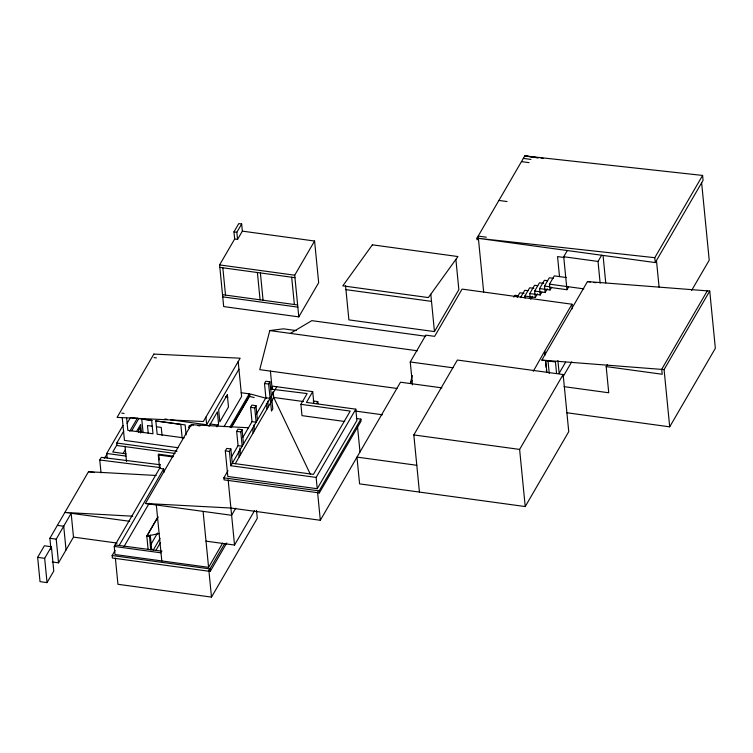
<?xml version="1.0" encoding="UTF-8"?>
<svg xmlns="http://www.w3.org/2000/svg" width="753" height="753" viewBox="0 0 753 753"><rect width="100%" height="100%" fill="white"/><g stroke="black" fill="none" stroke-linecap="round" stroke-linejoin="round"><path stroke-width="1.13" d="M296.249 330.576L283.476 328.826L269.781 330.576L259.747 369.657L396.972 388.454M412.324 375.54L410.31 383.362L412.051 380.369M148.115 549.464L146.816 536.136L157.885 517.047M37.65 557.352L44.38 545.774L51.402 546.734L53.783 571.019L47.044 582.606L40.031 581.645L37.65 557.352L44.662 558.321L51.402 546.734M50.988 549.568L49.886 538.282L88.496 471.707L156.135 475.482M101.034 472.856L99.773 459.989L101.307 457.344L160.417 464.77M234.663 239.012L233.957 231.877L238.767 223.594L241.657 223.989L242.362 231.133L237.553 239.407L234.663 239.012L219.603 264.915L223.688 306.584L298.8 316.872L318.67 282.695L314.585 241.026L242.362 231.133M58.536 562.839L56.211 539.148L71.159 513.292L73.493 537.105L58.536 562.839L52.202 561.973M107.161 457.89L106.719 453.457L122.984 425.473M237.553 239.407L236.847 232.272L241.657 223.989M127.125 423.308L130.448 417.586M175.007 453.457L117.035 445.512L116.79 443.018L123.803 430.951M116.809 445.051L112.752 452.016L126.099 453.843M129.732 431.29L137.366 418.169M131.737 430.763L138.778 418.649M123.059 453.626L125.374 449.645M136.613 431.384L140.651 424.438L141.423 432.269M158.281 454.944L158.714 454.191L173.275 456.186L172.842 456.939L158.281 454.944L159.598 468.394L114.24 546.433L115.03 554.528L208.581 567.338L222.672 543.092M226.775 542.941L210.219 571.423L112.385 558.02L112.141 555.526L115.068 550.481M119.143 545.501L163.646 468.95L159.598 468.394M188.711 427.488L189.671 425.831M235.736 508.219L231.623 515.287L145.414 503.484L191.206 424.701L248.594 427.751M124.038 546.546L149.216 503.239M170.611 419.807L206.661 424.739L238.936 369.215M298.8 316.872L294.715 275.203L314.585 241.026M208.995 426.302L217.382 411.872L218.558 423.892L216.883 426.782M151.701 549.718L150.261 535.063L149.423 536.494L146.816 536.136L157.97 516.935M151.231 543.911L157.537 533.049M115.105 544.946L161.97 551.187M223.999 426.763L241.609 396.473L238.193 361.591M153.188 550.208L160.069 538.367M155.805 550.565L160.389 542.668M229.976 427.026L249.271 393.838L241.148 392.727M231.03 427.6L250.551 394.026L266.27 398.299M231.387 427.516L249.516 396.332L249.271 393.838M300.889 404.333L307.139 393.574L270.929 389.094L272.633 386.167L312.711 391.654L306.452 402.413L355.793 409.171L356.903 420.475L317.239 488.725L227.82 476.48L225.307 450.887L226.747 448.402L230.87 448.967L232.272 463.255L313.446 474.371L350.23 411.082L300.889 404.333L302 415.637L344.658 421.482M231.651 456.676L238.061 445.635L236.658 431.356L237.957 429.116L242.08 429.681L243.483 443.969M242.814 437.465L252.01 421.633L250.608 407.354L251.907 405.114L256.029 405.679L257.432 419.967M256.171 414.489L265.894 397.763L264.491 383.475L265.79 381.244L269.913 381.809L272.802 408.832L271.504 411.063L268.614 384.039L269.913 381.809M355.793 409.171L316.128 477.421L230.832 465.74L229.43 451.452L230.87 448.967M238.061 445.635L242.184 446.2L240.781 431.921L242.08 429.681M252.01 421.633L256.133 422.198L254.73 407.919L256.029 405.679M230.832 465.74L276.756 386.731M356.414 418.508L360.866 419.12L361.064 421.143L319.338 492.914L224.055 479.868L223.857 477.844L227.99 470.747M235.2 463.782L273.734 397.48L273.188 391.824M210.219 571.423L209.974 568.92L224.752 543.497M316.637 403.561L317.775 401.603L313.182 400.973M206.011 541.143L234.541 545.05L254.505 510.713M115.388 558.161L117.948 584.29L211.499 597.101L257.291 518.309L256.509 510.365M319.338 492.914L319.14 490.89L360.866 419.12M412.484 384.849L410.244 361.958L425.822 335.141L434.632 336.346L462.088 289.096L571.969 304.221L572.412 308.805M145.414 503.484L230.907 508.03L320.326 520.276L400.492 382.204L441.926 387.87M345.533 285.566L348.893 319.884L434.462 331.602L458.85 289.641L455.885 259.409M419.43 492.076L413.821 434.933L457.363 360.038L563.15 374.523L568.75 431.667L525.217 506.562L359.586 483.878L356.96 457.099L416.804 465.288M513.847 297.106L514.92 295.27L518.055 295.703M517.16 297.369L519.834 292.776L524.013 293.341M520.474 297.633L524.747 290.272L527.881 290.705M525.057 298.197L524.85 296.051L529.66 287.778L533.839 288.352M530.281 298.913L529.764 293.548L534.574 285.274L537.708 285.707M524.85 296.051L535.308 297.482L534.677 291.053L539.487 282.78L543.666 283.354M530.921 299.063L532.531 296.305M529.764 293.548L540.212 294.988L539.581 288.559L544.4 280.276L547.535 280.709M535.308 297.482L537.444 293.802M534.677 291.053L545.125 292.484L544.494 286.055L549.304 277.782L553.493 278.356M540.212 294.988L541.821 292.22M549.784 287.364L566.962 289.717L563.724 256.745L567.338 250.533M539.581 288.559L550.038 289.99L549.474 284.154L554.283 275.88L566.444 277.546M545.125 292.484L547.262 288.804M550.038 289.99L551.648 287.232M566.962 289.717L568.562 286.959M544.88 354.832L544.551 351.397L571.969 304.221M533.275 371.295L544.551 351.397M600.15 283.184L598.023 261.442L601.628 255.229M556.561 373.3L555.45 361.967L541.831 360.103L587.472 281.584L709.74 291.044L715.35 348.31L669.699 426.838L566.783 412.748M565.597 362.184L559.15 373.281L557.888 360.489M525.217 506.562L519.617 449.419L563.15 374.523M562.933 376.924L571.725 361.798M654.781 257.695L476.969 238.164L655.261 262.581L654.781 257.695L702.596 175.43L524.785 155.899L476.969 238.164L477.138 239.831L478.334 237.76L483.671 292.145M655.261 262.581L703.076 180.315L702.596 175.43M564.091 386.656L608.744 392.774L606.174 366.589L607.351 364.574M691.621 290.451L709.222 260.18L701.636 182.8M707.378 290.724L661.727 369.262L662.216 374.26L606.174 366.589M669.699 426.838L664.08 369.582L709.74 291.044M104.29 458.201L106.832 454.586M290.376 333.391L311.808 320.646L425.718 336.243M146.816 536.136L159.034 533.604M132.697 516.21L64.833 512.426L129.704 521.311M541.831 360.103L664.08 369.582M99.773 459.989L160.041 467.557M538.771 157.819L524.785 155.899L537.501 157.838M541.096 158.139L543.431 158.459M523.344 158.384L530.94 159.429M521.471 161.613L529.067 162.648M498.9 200.43L507.004 201.54M478.174 236.094L486.287 237.204M563.724 256.745L598.023 261.442M564.477 257.545L557.549 256.594L559.507 276.596M233.957 231.877L236.847 232.272M587.472 281.584L590.568 282.008M593.665 282.431L595.783 282.723M549.474 284.154L583.791 288.851M544.494 286.055L549.728 286.771M219.603 264.915L294.715 275.203M219.848 267.381L294.96 277.669M345.928 289.651L431.497 301.369M222.521 294.677L297.633 304.965M222.737 296.842L297.849 307.12M269.781 330.576L417.473 350.794M410.244 361.958L452.986 367.803M154.054 357.59L156.379 357.91M264.491 383.475L268.614 384.039M303.506 401.556L273.734 397.48L310.283 474.126M265.894 397.763L270.016 398.328M355.717 411.119L382.439 414.771M225.58 396.746L227.905 397.057M250.608 407.354L254.73 407.919M413.821 434.933L519.617 449.419M209.889 423.958L218.031 425.069M121.779 413.115L124.104 413.435M164.803 419.007L167.128 419.327M191.206 424.701L193.389 425.003M197.757 425.596L199.931 425.897M236.658 431.356L240.781 431.921M131.088 417.501L151.673 420.325L152.991 433.775L127.831 430.33L126.626 418M152.106 420.503L141.762 419.092L143.098 432.721M155.551 420.974L180.833 424.438L182.17 438.077M191.554 425.878L189.238 425.567L189.464 427.826M152.087 426.16L147.494 425.53L148.275 433.464M156.671 426.791L161.255 427.422L162.036 435.347M184.193 437.926L157.151 434.227L155.843 420.889L185.144 424.899L186.123 434.905M225.307 450.887L229.43 451.452M177.934 447.706L124.452 440.383L122.221 417.661M116.79 443.018L177.077 451.273M106.719 453.457L125.996 456.092M223.857 477.844L319.14 490.89M88.496 471.707L94.285 472.498M63.713 526.243L57.388 525.378M73.493 537.105L117.12 543.073M114.24 546.433L161.01 552.834M49.886 538.282L56.211 539.148M112.141 555.526L209.974 568.92M249.252 396.266L254.203 397.612M656.465 260.51L659.073 287.072M603.059 255.455L605.751 282.93M548.024 360.951L549.248 373.422M544.824 351.435L545.163 354.87M545.718 360.593L546.847 372.038M545.558 361.694L546.123 367.417M546.339 369.714L546.565 372.001M430.801 294.225L434.462 331.602M357.44 425.906L360 452.026M317.775 401.603L317.973 403.627M312.711 391.654L313.813 402.968M316.128 477.421L317.239 488.725M317.55 491.888L320.326 520.276M291.684 277.217L294.367 304.513M273.057 392.04L273.612 397.697M270.393 371.022L272.2 389.452M260.387 272.934L263.061 300.231M257.404 272.52L260.077 299.826M267.739 401.18L268.294 406.836M266.44 403.42L266.995 409.077M253.865 425.059L254.42 430.716M252.679 428.419L253.121 432.947M222.832 267.795L225.514 295.091M239.802 447.931L240.471 454.718M238.616 451.292L239.172 456.949M228.131 479.642L234.541 545.05M205.908 417.124L206.661 424.739M203.094 511.381L208.581 567.338M208.826 569.833L211.499 597.101M163.646 468.95L163.985 472.423M158.714 454.191L159.269 459.867M159.711 464.403L160.05 467.801M156.323 504.981L161.81 560.929M140.698 433.031L140.162 427.572L138.524 430.387L138.74 432.57M149.518 536.324L150.732 549.822M125.017 446.181L126.532 461.608M63.704 526.121L66.038 549.935M44.662 558.321L47.044 582.606M153.866 354.089L117.073 417.397L203.366 421.511L240.16 358.202L153.866 354.089M227.302 394.807L218.643 409.698L219.829 421.84L228.488 406.949L227.302 394.807M372.377 244.829L342.813 285.858L428.382 297.576L457.946 256.547L372.377 244.829"/></g></svg>
